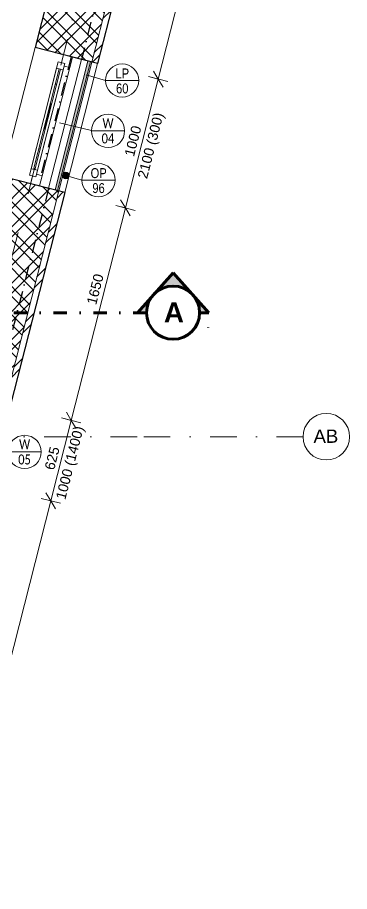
# Model space of a CAD drawing. Header units: millimetres. Extents: x -2204 to 40828, y -3577 to 13817.
# Drawn here: x 23746 to 26248, y 3428 to 10004 of the extents above; entities that cross this region are included whole.
import ezdxf

# ---------------------------------------------------------------- set-up
doc = ezdxf.new("R2010")
doc.units = ezdxf.units.MM
for name, pattern in [('HA_DashDot_10mm-S3mm', [500, 200, -150, 0, -150]), ('HA_DashDot_4mm-S1mm', [200, 100, -50, 0, -50]), ('HA_DashDot_6mm-S2mm', [300, 100, -100, 0, -100])]:
    doc.linetypes.add(name, pattern=pattern)
for name, color, linetype, lineweight in [('A-____-____-DIMS', 9, 'Continuous', 5), ('A-____-____-DIMS-50', 9, 'Continuous', 5), ('A-FLOR-____-OTLN', 9, 'Continuous', 9), ('A-FLOR-____-OVHD', 9, 'HA_DashDot_4mm-S1mm', 25), ('A-FLOR-HRAL-IDEN', 9, 'Continuous', 9), ('A-FLOR-HRAL-OTLN', 9, 'Continuous', 9), ('A-GENM-____-IDEN', 9, 'Continuous', 9), ('A-GLAZ-____-IDEN', 9, 'Continuous', 9), ('A-GLAZ-____-MCUT', 9, 'Continuous', 5), ('A-GLAZ-____-OTLN', 9, 'Continuous', 5), ('A-WALL-____-MCUT', 9, 'Continuous', 9), ('A-WALL-____-OTLN', 9, 'Continuous', 9), ('A-WALL-____-PATT', 9, 'Continuous', 25), ('G-____-____-SYMB', 9, 'Continuous', 5), ('S-GRID-____-IDEN', 9, 'Continuous', 9), ('S-GRID-____-OTLN', 9, 'Continuous', 5)]:
    doc.layers.add(name, color=color, linetype=linetype, lineweight=lineweight)
doc.styles.add('Arial', font='arial.ttf', dxfattribs={"height": 100})
doc.styles.add('Arial_1', font='arial.ttf', dxfattribs={"height": 75})
doc.styles.add('Arial_2', font='arial.ttf', dxfattribs={"width": 0.8, "height": 75})
doc.styles.add('Arial_3', font='arial.ttf', dxfattribs={"height": 50})
doc.styles.add('Arial_B', font='arialbd.ttf', dxfattribs={"height": 150})
doc.styles.add('Calibri', font='calibri.ttf', dxfattribs={"width": 0.8, "height": 75})
doc.dimstyles.new('Inner_Dimensions', dxfattribs={"dimscale": 304.8, "dimtxt": 76.519455, "dimasz": 0.328084, "dimexe": 0.246063, "dimexo": 0.0625, "dimgap": 0.032808, "dimtad": 1, "dimdec": 0, "dimzin": 0, "dimdsep": 46, "dimtxsty": 'Arial_1', "dimblk1": 'OBLIQUE', "dimblk2": 'OBLIQUE', "dimsah": 1, "dimcen": 0.09, "dimdle": 0.246063, "dimazin": 0, "dimtfac": 1, "dimtdec": 4, "dimtix": 1, "dimtmove": 2, "dimatfit": 3, "dimfxl": 0.246063, "dimfxlon": 1, "dimtvp": 1, "dimtolj": 1, "dimtzin": 0, "dimlwd": 9, "dimlwe": 9, "dimarcsym": 2})
doc.dimstyles.new('Inner_Dimensions_1', dxfattribs={"dimscale": 304.8, "dimtxt": 76.519455, "dimasz": 0.328084, "dimexe": 0.246063, "dimexo": 0.0625, "dimgap": 0.032808, "dimtad": 1, "dimdec": 0, "dimzin": 0, "dimdsep": 46, "dimtxsty": 'Arial_1', "dimblk1": 'OBLIQUE', "dimblk2": 'OBLIQUE', "dimsah": 1, "dimcen": 0.09, "dimdle": 0.246063, "dimazin": 0, "dimtfac": 1, "dimtdec": 4, "dimtix": 1, "dimtmove": 0, "dimatfit": 3, "dimfxl": 0.246063, "dimfxlon": 1, "dimtvp": 1, "dimtolj": 1, "dimtzin": 0, "dimlwd": 9, "dimlwe": 9, "dimarcsym": 2})

# ---------------------------------------------------------------- blocks, each defined once
blk = doc.blocks.new('HA_WD_SinglePanel - 1000x2100-2168132-DSP_3NP-A')
at = {"layer": 'A-GLAZ-____-MCUT'}
for p, q in [((-420, 70), (-500, 70)), ((-420, 25), (-420, 70)), ((500, 70), (420, 70)), ((420, 70), (420, 25)), ((-500, 0), (-440, 0)), ((-440, -25), (-440, 25)), ((-440, 25), (-390, 25)), ((-390, 25), (-390, -25)), ((390, 5), (-390, 5)), ((390, -25), (390, 25)), ((390, 25), (440, 25)), ((440, 25), (440, -25)), ((440, 0), (500, 0)), ((-390, -25), (-440, -25)), ((390, -5), (-390, -5)), ((440, -25), (390, -25))]:
    blk.add_line(p, q, dxfattribs=at)
at = {"layer": 'A-GLAZ-____-OTLN'}
for p, q in [((420, 70), (-420, 70)), ((440, 25), (-440, 25)), ((-440, -25), (-440, 25)), ((390, 25), (-390, 25)), ((440, 25), (440, -25)), ((-440, -25), (440, -25)), ((390, -25), (-390, -25))]:
    blk.add_line(p, q, dxfattribs=at)
blk = doc.blocks.new('Railing - Railing-1653329-DSP_3NP-A')
at = {"layer": 'A-FLOR-HRAL-OTLN'}
blk.add_hatch(color=256, dxfattribs=at).paths.add_polyline_path([(24048.7, 8702), (24295.9, 9671), (24276.5, 9675.9), (24029.4, 8707)])
for p, q in [((24276.5, 9675.9), (24029.4, 8707)), ((24048.7, 8702), (24295.9, 9671))]:
    blk.add_line(p, q, dxfattribs=at)
blk = doc.blocks.new('DIMBLOCK47-DSP_3NP-A')
at = {"layer": 'A-____-____-DIMS-50', "lineweight": 9}
for p, q in [((25424.5, 11963), (24806.6, 9540.7)), ((25333.3, 11908.9), (25478.6, 11871.8)), ((25406, 11890.3), (25333.3, 11908.9)), ((25406, 11890.3), (25369.9, 11951.2)), ((25406, 11890.3), (25442.1, 11829.5)), ((24806.6, 9540.7), (24770.5, 9601.5)), ((24733.9, 9559.2), (24879.3, 9522.2)), ((24806.6, 9540.7), (24733.9, 9559.2)), ((24806.6, 9540.7), (24842.7, 9479.9))]:
    blk.add_line(p, q, dxfattribs=at)
at = {"layer": 'A-____-____-DIMS-50', "color": 0, "lineweight": 9, "insert": (24973.7, 10630.3), "char_height": 75, "width": 276.883, "attachment_point": 1, "rotation": 75.69007, "line_spacing_factor": 0.941778, "style": 'Arial_1'}
blk.add_mtext('2425', dxfattribs=at)
blk = doc.blocks.new('_Oblique')
at = {"color": 0, "linetype": 'ByBlock', "lineweight": -2}
blk.add_line((-0.5, -0.5), (0.5, 0.5), dxfattribs=at)
blk = doc.blocks.new('DIMBLOCK48-DSP_3NP-A')
at = {"layer": 'A-____-____-DIMS-50', "lineweight": 9}
for p, q in [((24806.6, 9540.7), (24770.5, 9601.5)), ((24806.6, 9540.7), (24559.4, 8571.7)), ((24733.9, 9559.2), (24879.3, 9522.2)), ((24806.6, 9540.7), (24733.9, 9559.2)), ((24806.6, 9540.7), (24842.7, 9479.9)), ((24559.4, 8571.7), (24523.4, 8632.5)), ((24486.8, 8590.3), (24632.1, 8553.2)), ((24559.4, 8571.7), (24486.8, 8590.3)), ((24559.4, 8571.7), (24595.5, 8510.9))]:
    blk.add_line(p, q, dxfattribs=at)
at = {"layer": 'A-____-____-DIMS-50', "color": 0, "lineweight": 9, "insert": (24550.5, 8971), "char_height": 75, "width": 276.883, "attachment_point": 1, "rotation": 75.69007, "line_spacing_factor": 0.941778, "style": 'Arial_1'}
blk.add_mtext('1000', dxfattribs=at)
blk = doc.blocks.new('DIMBLOCK49-DSP_3NP-A')
at = {"layer": 'A-____-____-DIMS-50', "lineweight": 9}
for p, q in [((24559.4, 8571.7), (24523.4, 8632.5)), ((24559.4, 8571.7), (24151.6, 6972.9)), ((24486.8, 8590.3), (24632.1, 8553.2)), ((24559.4, 8571.7), (24486.8, 8590.3)), ((24559.4, 8571.7), (24595.5, 8510.9)), ((24078.9, 6991.5), (24224.3, 6954.4)), ((24151.6, 6972.9), (24078.9, 6991.5)), ((24151.6, 6972.9), (24115.5, 7033.7)), ((24151.6, 6972.9), (24187.7, 6912.1))]:
    blk.add_line(p, q, dxfattribs=at)
at = {"layer": 'A-____-____-DIMS-50', "color": 0, "lineweight": 9, "insert": (24266.1, 7856.2), "char_height": 75, "width": 276.883, "attachment_point": 1, "rotation": 75.69007, "line_spacing_factor": 0.941778, "style": 'Arial_1'}
blk.add_mtext('1650', dxfattribs=at)
blk = doc.blocks.new('DIMBLOCK50-DSP_3NP-A')
at = {"layer": 'A-____-____-DIMS-50', "lineweight": 9}
for p, q in [((24151.6, 6972.9), (23997.1, 6367.3)), ((24078.9, 6991.5), (24224.3, 6954.4)), ((24151.6, 6972.9), (24078.9, 6991.5)), ((24151.6, 6972.9), (24115.5, 7033.7)), ((24151.6, 6972.9), (24187.7, 6912.1)), ((23924.5, 6385.9), (24069.8, 6348.8)), ((23997.1, 6367.3), (23924.5, 6385.9)), ((23997.1, 6367.3), (23961.1, 6428.1)), ((23997.1, 6367.3), (24033.2, 6306.5))]:
    blk.add_line(p, q, dxfattribs=at)
at = {"layer": 'A-____-____-DIMS-50', "color": 0, "lineweight": 9, "insert": (23949, 6612.8), "char_height": 75, "width": 207.662, "attachment_point": 1, "rotation": 75.69007, "line_spacing_factor": 0.941778, "style": 'Arial_1'}
blk.add_mtext('625', dxfattribs=at)
blk = doc.blocks.new('DIMBLOCK51-DSP_3NP-A')
at = {"layer": 'A-____-____-DIMS-50', "lineweight": 9}
for p, q in [((23924.5, 6385.9), (24069.8, 6348.8)), ((23997.1, 6367.3), (23924.5, 6385.9)), ((23997.1, 6367.3), (23961.1, 6428.1)), ((23997.1, 6367.3), (23224.7, 3339.3)), ((23997.1, 6367.3), (24033.2, 6306.5)), ((23152.1, 3357.8), (23297.4, 3320.7)), ((23224.7, 3339.3), (23152.1, 3357.8)), ((23224.7, 3339.3), (23188.7, 3400.1)), ((23224.7, 3339.3), (23260.8, 3278.5))]:
    blk.add_line(p, q, dxfattribs=at)
at = {"layer": 'A-____-____-DIMS-50', "color": 0, "lineweight": 9, "insert": (23478.4, 4768.1), "char_height": 75, "width": 276.883, "attachment_point": 1, "rotation": 75.69007, "line_spacing_factor": 0.941778, "style": 'Arial_1'}
blk.add_mtext('3125', dxfattribs=at)
blk = doc.blocks.new('HA_TAG_WD - Type Mark-1527962-DSP_3NP-A')
at = {"layer": 'A-GLAZ-____-IDEN'}
blk.add_line((-2.5, 0), (2.5, 0), dxfattribs=at)
blk.add_circle((0, 0), 2.5, dxfattribs=at)
blk = doc.blocks.new('Section - With Sheet Number-366786-DSP_3NP-A')
at = {"layer": 'G-____-____-SYMB'}
h = blk.add_hatch(color=256, dxfattribs=at)
edge = h.paths.add_edge_path()
edge.add_line((1.37, 0), (0, 0))
edge.add_arc((-4, 0), 4, 0, 180)
edge.add_line((-8, 0), (-9.37, 0))
edge.add_line((-9.37, 0), (-4, 6))
edge.add_line((-4, 6), (1.37, 0))
at = {"layer": 'G-____-____-SYMB', "lineweight": 100}
for p, q in [((-4, 6), (-9.37, 0)), ((1.37, 0), (-4, 6)), ((-9.37, 0), (-8, 0)), ((0, 0), (1.37, 0))]:
    blk.add_line(p, q, dxfattribs=at)
blk.add_circle((-4, 0), 4, dxfattribs=at)
blk.add_arc((-4, 0), 4, 0, 180, dxfattribs=at)
blk = doc.blocks.new('Grid - Radius 3_5mm-353793-DSP_3NP-A')
at = {"layer": 'S-GRID-____-IDEN'}
blk.add_circle((0, 0), 3.5, dxfattribs=at)
blk = doc.blocks.new('HA_TAG_GM_Products - Generic-588599-DSP_3NP-A')
at = {"layer": 'A-GENM-____-IDEN'}
blk.add_line((-2.5, 0), (2.5, 0), dxfattribs=at)
blk.add_circle((0, 0), 2.5, dxfattribs=at)
blk = doc.blocks.new('HA_TAG_GM_Railings - Generic-2184224-DSP_3NP-A')
at = {"layer": 'A-FLOR-HRAL-IDEN'}
blk.add_line((-2.5, 0), (2.5, 0), dxfattribs=at)
blk.add_circle((0, 0), 2.5, dxfattribs=at)

msp = doc.modelspace()

# ---------------------------------------------------------------- hatches: boundary and pattern name
at = {"layer": 'A-GENM-____-IDEN'}
h = msp.add_hatch(color=256, dxfattribs=at)
edge = h.paths.add_edge_path()
edge.add_arc((24110.4, 8815.6), 25, 0, 360)
at = {"layer": 'A-WALL-____-PATT', "lineweight": 5}
h = msp.add_hatch(dxfattribs=at)
h.set_pattern_fill('FP_8', color=256, style=0, pattern_type=2)
h.set_pattern_definition([(45, (0, 0), (-125.7236, 125.7236), []), (45, (0, 190.5), (-125.7236, 125.7236), [])])
h.paths.add_polyline_path([(22142.1, 1004.7), (22520.2, 2487), (22476.6, 2498.1), (22098.5, 1015.9)])
h.paths.add_polyline_path([(22767.3, 3456), (23490.6, 6291.6), (23447, 6302.7), (22723.7, 3467.1)])
h.paths.add_polyline_path([(23737.8, 7260.6), (24102, 8688.4), (24058.4, 8699.5), (23694.2, 7271.7), (23713.7, 7266.7)])
h.paths.add_polyline_path([(24349.2, 9657.4), (24948.6, 12007), (24904.9, 12018.1), (24305.6, 9668.5)])
h = msp.add_hatch(dxfattribs=at)
h.set_pattern_fill('FP_3', color=256, style=0, pattern_type=2)
h.set_pattern_definition([(45, (0, 0), (-106.066, 106.066), []), (45, (75, 0), (-106.066, 106.066), []), (315, (0, 0), (106.066, 106.066), []), (315, (75, 0), (106.066, 106.066), [])])
h.paths.add_polyline_path([(23715.5, 7355.2), (24058.4, 8699.5), (23632.1, 8808.3), (23289.2, 7464), (23713.7, 7355.7)])
h.paths.add_polyline_path([(24305.6, 9668.5), (24804, 11622.5), (24349.9, 11622.5), (24321.3, 11510), (24670.1, 11421.1), (24596.4, 11132.1), (24247.5, 11221.1), (23879.2, 9777.3), (24101.8, 9720.5)])

# ---------------------------------------------------------------- linework, layer by layer
at = {"layer": 'A-FLOR-____-OTLN'}
for p, q in [((23632.1, 8808.3), (23879.2, 9777.3)), ((24228.1, 9688.3), (23980.9, 8719.3))]:
    msp.add_line(p, q, dxfattribs=at)
at = {"layer": 'A-FLOR-____-OVHD'}
for p, q in [((24596.4, 11132.1), (24228.1, 9688.3)), ((24150.6, 9708.1), (23903.4, 8739.1)), ((24228.1, 9688.3), (24150.6, 9708.1)), ((23980.9, 8719.3), (22646.2, 3486.9)), ((23903.4, 8739.1), (23980.9, 8719.3))]:
    msp.add_line(p, q, dxfattribs=at)
at = {"layer": 'A-FLOR-HRAL-IDEN'}
msp.add_line((24264.7, 9573.2), (24409.7, 9530.6), dxfattribs=at)
at = {"layer": 'A-GENM-____-IDEN'}
msp.add_line((24110.4, 8815.6), (24231.1, 8780.8), dxfattribs=at)
msp.add_circle((24110.4, 8815.6), 25, dxfattribs=at)
at = {"layer": 'A-GLAZ-____-IDEN'}
msp.add_line((24062.6, 9211.3), (24303.6, 9155.1), dxfattribs=at)
at = {"layer": 'A-WALL-____-MCUT', "lineweight": 25}
for p, q in [((24955.7, 12035), (24349.2, 9657.4)), ((24247.5, 11221.1), (23879.2, 9777.3)), ((24349.2, 9657.4), (23879.2, 9777.3)), ((24102, 8688.4), (23632.1, 8808.3)), ((24102, 8688.4), (23694.2, 7089.6))]:
    msp.add_line(p, q, dxfattribs=at)
at = {"layer": 'A-WALL-____-MCUT'}
for p, q in [((24781.7, 11535), (24305.6, 9668.5)), ((24058.4, 8699.5), (23650.6, 7100.7))]:
    msp.add_line(p, q, dxfattribs=at)
at = {"layer": 'A-WALL-____-OTLN'}
for p, q in [((24058.4, 8699.5), (24305.6, 9668.5)), ((24349.2, 9657.4), (24102, 8688.4))]:
    msp.add_line(p, q, dxfattribs=at)
at = {"layer": 'G-____-____-SYMB', "linetype": 'HA_DashDot_6mm-S2mm', "lineweight": 100}
msp.add_line((24718.4, 7783.3), (23231.8, 7783.3), dxfattribs=at)
at = {"layer": 'S-GRID-____-OTLN', "linetype": 'HA_DashDot_10mm-S3mm', "lineweight": 9}
for p, q in [((21106.4, -1983.2), (24724.7, 12201.5)), ((24647.7, 6850), (-416.4, 6850)), ((25897.7, 6850), (24647.7, 6850))]:
    msp.add_line(p, q, dxfattribs=at)

# ---------------------------------------------------------------- block references
at = {"layer": 'A-FLOR-HRAL-IDEN', "xscale": 49.99999999999998, "yscale": 49.99999999999998, "zscale": 49.99999999999998}
msp.add_blockref('HA_TAG_GM_Railings - Generic-2184224-DSP_3NP-A', (24534.7, 9530.6), dxfattribs=at)
at = {"layer": 'A-FLOR-HRAL-OTLN'}
msp.add_blockref('Railing - Railing-1653329-DSP_3NP-A', (0, 0), dxfattribs=at)
at = {"layer": 'A-GENM-____-IDEN', "xscale": 49.99999999999998, "yscale": 49.99999999999998, "zscale": 49.99999999999998}
msp.add_blockref('HA_TAG_GM_Products - Generic-588599-DSP_3NP-A', (24356.1, 8780.8), dxfattribs=at)
at = {"layer": 'A-GLAZ-____-IDEN', "xscale": 49.99999999999998, "yscale": 49.99999999999998, "zscale": 49.99999999999998}
for p in [(24428.6, 9150.7), (23800.4, 6735.4)]:
    msp.add_blockref('HA_TAG_WD - Type Mark-1527962-DSP_3NP-A', p, dxfattribs=at)
at = {"layer": 'A-GLAZ-____-OTLN', "rotation": 255.690068739286}
msp.add_blockref('HA_WD_SinglePanel - 1000x2100-2168132-DSP_3NP-A', (23968.8, 9238.4), dxfattribs=at)
at = {"layer": 'G-____-____-SYMB', "lineweight": 100, "extrusion": (0, 0, -1), "xscale": 49.99999999999998, "yscale": 49.99999999999998, "zscale": 49.99999999999998}
msp.add_blockref('Section - With Sheet Number-366786-DSP_3NP-A', (-24718.4, 7783.3), dxfattribs=at)
at = {"layer": 'S-GRID-____-IDEN', "xscale": 49.99999999999998, "yscale": 49.99999999999998, "zscale": 49.99999999999998, "rotation": 90}
msp.add_blockref('Grid - Radius 3_5mm-353793-DSP_3NP-A', (26072.7, 6850), dxfattribs=at)

# ---------------------------------------------------------------- texts
at = {"layer": 'A-FLOR-HRAL-IDEN', "lineweight": 5, "char_height": 75, "attachment_point": 1, "style": 'Arial_2'}
for s, insert, width in [('LP', (24484.9, 9620.7), 125.063), ('60', (24488.9, 9508), 115.443)]:
    msp.add_mtext(s, dxfattribs=dict(at, insert=insert, width=width))
at = {"layer": 'A-GENM-____-IDEN', "lineweight": 5, "char_height": 75, "attachment_point": 1, "style": 'Arial_2'}
for s, insert, width in [('OP', (24297.1, 8870.9), 147.51), ('96', (24310.3, 8758.2), 115.443)]:
    msp.add_mtext(s, dxfattribs=dict(at, insert=insert, width=width))
at = {"layer": 'A-GLAZ-____-IDEN', "lineweight": 5, "char_height": 75, "attachment_point": 1, "rotation": 75.69007, "style": 'Arial_1'}
for s, insert, width in [('2100 (300)', (24649.4, 8804.9), 629.325), ('1000 (1400)', (24033.4, 6390), 701.477)]:
    msp.add_mtext(s, dxfattribs=dict(at, insert=insert, width=width))
at = {"layer": 'A-GLAZ-____-IDEN', "lineweight": 5, "char_height": 75, "attachment_point": 1, "style": 'Calibri'}
for s, insert, width in [('W', (24386.7, 9246), 105.823), ('04', (24380.1, 9131.7), 121.856), ('W', (23758.6, 6830.6), 105.823), ('05', (23752, 6716.4), 121.856)]:
    msp.add_mtext(s, dxfattribs=dict(at, insert=insert, width=width))
at = {"layer": 'G-____-____-SYMB', "attachment_point": 1}
for s, insert, char_height, width, style in [('\\fArial|b1|i0|c0|p34|;A', (24849.2, 7859.9), 150, 180.38, 'Arial_B'), ('-', (25171.9, 7702.9), 50, 28.059, 'Arial_3')]:
    msp.add_mtext(s, dxfattribs=dict(at, insert=insert, char_height=char_height, width=width, style=style))
at = {"layer": 'S-GRID-____-IDEN', "lineweight": 5, "insert": (25976.5, 6903.9), "char_height": 100, "width": 232.489, "attachment_point": 1, "style": 'Arial'}
msp.add_mtext('AB', dxfattribs=at)

# ---------------------------------------------------------------- dimensions: what is measured, and where the dimension line sits
at = {"layer": 'A-____-____-DIMS', "lineweight": 9}
for base, p1, p2, override, picture, middle in [((24806.6, 9540.7), (25333.3, 11908.9), (24733.9, 9559.2), {"dimpost": '<>', "dimfxl": 2424.874483}, 'DIMBLOCK47-DSP_3NP-A', (25059.5, 10727.5)), ((24559.4, 8571.7), (24733.9, 9559.2), (24486.8, 8590.3), {"dimpost": '<>', "dimfxl": 1000}, 'DIMBLOCK48-DSP_3NP-A', (24636.2, 9068.2)), ((23997.1, 6367.3), (24078.9, 6991.5), (23924.5, 6385.9), {"dimpost": '<>', "dimfxl": 625}, 'DIMBLOCK50-DSP_3NP-A', (24027.6, 6682.1)), ((23224.7, 3339.3), (23924.5, 6385.9), (23152.1, 3357.8), {"dimpost": '<>', "dimfxl": 3125}, 'DIMBLOCK51-DSP_3NP-A', (23564.1, 4865.2))]:
    dim = msp.add_linear_dim(base=base, p1=p1, p2=p2, angle=75.69007, dimstyle='Inner_Dimensions_1', override=override, dxfattribs=at)
    dim.commit()
    dim.dimension.update_dxf_attribs({"geometry": picture, "text_midpoint": middle})
dim = msp.add_linear_dim(base=(24151.6, 6972.9), p1=(24486.8, 8590.3), p2=(24078.9, 6991.5), angle=75.69007, dimstyle='Inner_Dimensions', override={"dimpost": '<>', "dimfxl": 1650}, dxfattribs=at)
dim.commit()
dim.dimension.update_dxf_attribs({"geometry": 'DIMBLOCK49-DSP_3NP-A', "text_midpoint": (24348.8, 7978), "dimtype": 160, "text_rotation": 75.69007})

doc.saveas('drawing.dxf')
